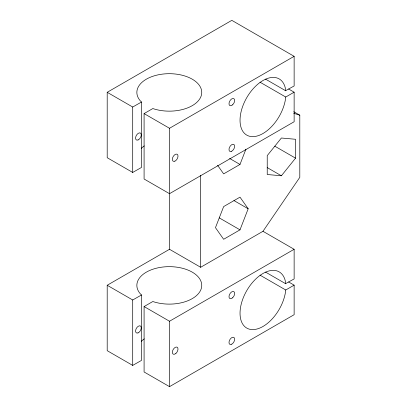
<?xml version="1.0" encoding="UTF-8"?>
<svg xmlns="http://www.w3.org/2000/svg" width="407" height="407" viewBox="0 0 407 407"><rect width="100%" height="100%" fill="white"/><g stroke="black" fill="none" stroke-linecap="round" stroke-linejoin="round"><path stroke-width="0.61" d="M294.134 92.186L285.739 97.034L285.404 99.659A32.443 18.732 -60 0 1 249.577 136.259A32.443 18.732 -60 0 1 251.272 90.995A32.443 18.732 -60 0 1 285.745 90.593L294.134 85.974L294.134 56.324L231.822 20.35L107.199 92.303L107.199 157.713L132.707 172.441L141.499 167.435L141.499 102.025L140.476 101.022A32.443 18.732 0 0 1 164.764 73.876A32.443 18.732 0 0 1 201.119 96.077A32.443 18.732 0 0 1 152.818 108.557L144.088 113.599L144.088 179.009L169.51 193.686L294.134 121.739L294.134 92.186L288.67 89.031M294.134 285.149L285.739 289.998L285.404 292.618A32.443 18.732 -60 0 1 249.577 329.222A32.443 18.732 -60 0 1 251.272 283.959A32.443 18.732 -60 0 1 285.745 283.557L294.134 278.937L294.134 249.288L262.978 231.298L200.666 267.277L169.51 249.288L107.199 285.261L107.199 350.676L132.707 365.4L141.499 360.399L141.499 294.983L140.476 293.986A32.443 18.732 0 0 1 164.764 266.839A32.443 18.732 0 0 1 201.119 289.041A32.443 18.732 0 0 1 152.818 301.521L144.088 306.563L144.088 371.973L169.51 386.65L294.134 314.697L294.134 285.149L288.67 281.99M217.603 165.283L223.647 173.881L239.998 164.438L245.904 149.221M239.998 229.848L248.178 208.776L239.998 197.146L223.647 206.583L215.471 227.661L223.647 239.291L239.998 229.848L219.231 217.857M262.978 231.298L299.801 177.335L299.801 115.196L293.788 111.727M281.39 175.778L295.553 158.16L295.553 139.275L281.39 138.014L267.226 155.632L267.226 174.511L281.39 175.778L267.18 167.572M144.088 113.599L169.51 128.276L294.134 56.324M144.088 306.563L169.51 321.24L294.134 249.288M107.199 92.303L132.707 107.026L141.499 102.025M107.199 285.261L132.707 299.99L141.499 294.983M293.762 113.319L299.801 115.196M265.532 79.136L285.76 90.812M260.048 82.204L285.739 97.034M274.781 146.169L295.553 158.16M229.614 158.445L239.998 164.438M233.964 200.57L248.178 208.776M265.532 272.1L285.76 283.776M260.048 275.163L285.739 289.998M200.666 175.259L200.666 267.277M169.51 128.276L169.51 249.288M169.51 321.24L169.51 386.65M132.707 107.026L132.707 172.441M132.707 299.99L132.707 365.4M141.351 341.28A32.443 18.732 0 0 1 144.276 338.873M141.351 148.316A32.443 18.732 0 0 1 144.276 145.91M138.039 332.901A4.004 2.33 -59.7 0 0 141.046 326.694A4.004 2.33 -59.7 0 0 136.152 328.744A4.004 2.33 -59.7 0 0 138.039 332.901M138.131 139.927A4.004 2.33 -59.7 0 0 141.01 133.684A4.004 2.33 -59.7 0 0 136.096 135.923A4.004 2.33 -59.7 0 0 138.131 139.927M175.91 353.408A4.004 2.315 -60 0 0 177.177 347.207A4.004 2.315 -60 0 0 172.441 351.409A4.004 2.315 -60 0 0 175.91 353.408M174.898 161.152A4.004 2.315 -60 0 0 177.757 154.899A4.004 2.315 -60 0 0 172.873 157.158A4.004 2.315 -60 0 0 174.898 161.152M232.555 104.848A4.004 2.315 -60 0 0 233.827 98.642A4.004 2.315 -60 0 0 229.09 102.844A4.004 2.315 -60 0 0 232.555 104.848M231.471 151.348A4.004 2.315 -60 0 0 234.432 145.121A4.004 2.315 -60 0 0 229.563 147.232A4.004 2.315 -60 0 0 231.471 151.348M231.771 344.164A4.004 2.315 -60 0 0 234.305 337.851A4.004 2.315 -60 0 0 229.4 340.573A4.004 2.315 -60 0 0 231.771 344.164M232.555 297.812A4.004 2.315 -60 0 0 233.827 291.605A4.004 2.315 -60 0 0 229.09 295.808A4.004 2.315 -60 0 0 232.555 297.812"/></g></svg>
